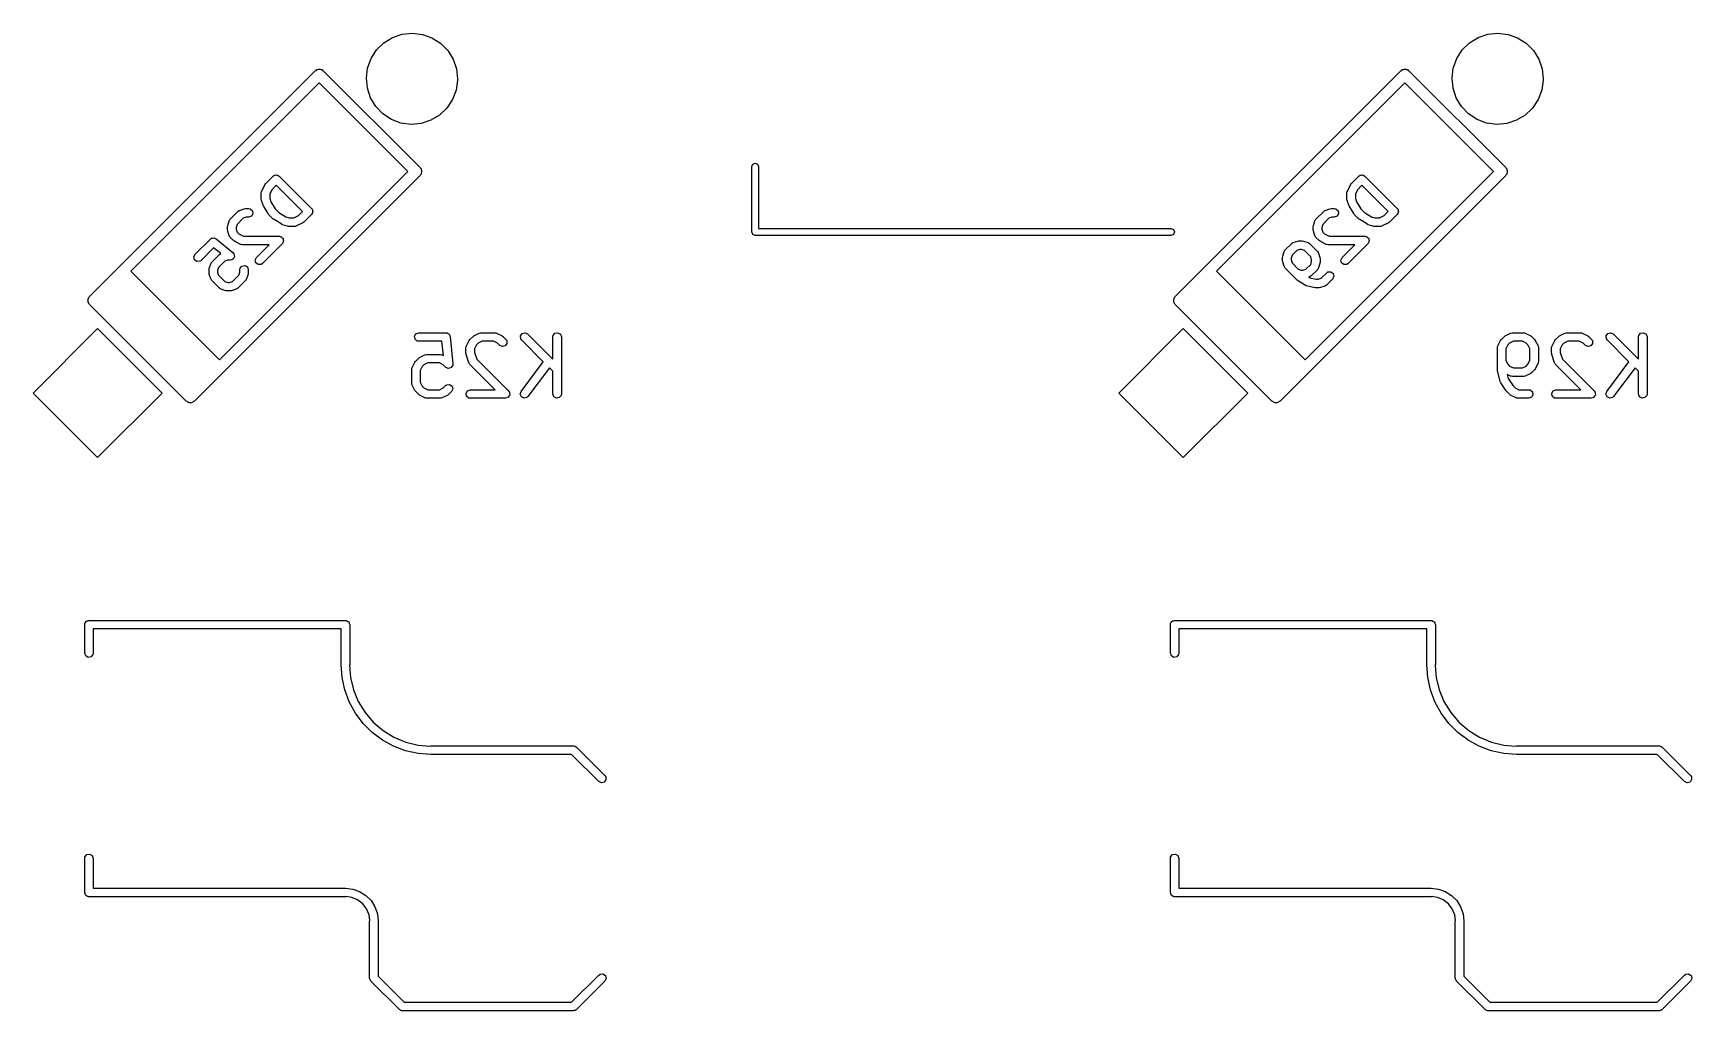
# Model space of a CAD drawing. Extents: x 63 to 245, y -153 to -57.
# Drawn here: x 177.57 to 206.67, y -153.44 to -136.28 of the extents above; entities that cross this region are included whole.
import ezdxf

# ---------------------------------------------------------------- set-up
doc = ezdxf.new("R2010")
doc.units = 0
doc.layers.add('BLACK', color=7, linetype='CONTINUOUS')

msp = doc.modelspace()

# ---------------------------------------------------------------- linework, layer by layer
at = {"layer": 'BLACK', "linetype": 'CONTINUOUS'}
for p, q in [((183.595, -136.578), (183.722, -136.453)), ((183.722, -136.453), (183.874, -136.359)), ((183.874, -136.359), (184.043, -136.302)), ((184.043, -136.302), (184.22, -136.283)), ((184.22, -136.283), (184.397, -136.304)), ((184.397, -136.304), (184.565, -136.364)), ((184.565, -136.364), (184.716, -136.46)), ((184.716, -136.46), (184.842, -136.586)), ((202.645, -136.578), (202.772, -136.453)), ((202.772, -136.453), (202.924, -136.359)), ((202.924, -136.359), (203.093, -136.302)), ((203.093, -136.302), (203.27, -136.283)), ((203.27, -136.283), (203.447, -136.304)), ((203.447, -136.304), (203.615, -136.364)), ((203.615, -136.364), (203.766, -136.46)), ((203.766, -136.46), (203.892, -136.586)), ((183.437, -136.895), (183.498, -136.728)), ((183.498, -136.728), (183.595, -136.578)), ((184.842, -136.586), (184.936, -136.738)), ((184.936, -136.738), (184.995, -136.906)), ((202.487, -136.895), (202.548, -136.728)), ((202.548, -136.728), (202.645, -136.578)), ((203.892, -136.586), (203.986, -136.738)), ((203.986, -136.738), (204.045, -136.906)), ((178.558, -140.902), (182.518, -136.942)), ((182.518, -136.942), (182.532, -136.935)), ((182.532, -136.935), (182.543, -136.923)), ((182.543, -136.923), (182.559, -136.921)), ((182.559, -136.921), (182.573, -136.914)), ((182.573, -136.914), (182.588, -136.916)), ((182.588, -136.916), (182.604, -136.914)), ((182.604, -136.914), (182.618, -136.921)), ((182.618, -136.921), (182.634, -136.923)), ((182.634, -136.923), (182.645, -136.935)), ((182.645, -136.935), (182.659, -136.942)), ((182.659, -136.942), (184.356, -138.639)), ((183.415, -137.072), (183.437, -136.895)), ((183.432, -137.25), (183.415, -137.072)), ((184.995, -136.906), (185.015, -137.083)), ((197.608, -140.902), (201.568, -136.942)), ((201.568, -136.942), (201.582, -136.935)), ((201.582, -136.935), (201.593, -136.923)), ((201.593, -136.923), (201.609, -136.921)), ((201.609, -136.921), (201.623, -136.914)), ((201.623, -136.914), (201.638, -136.916)), ((201.638, -136.916), (201.654, -136.914)), ((201.654, -136.914), (201.668, -136.921)), ((201.668, -136.921), (201.684, -136.923)), ((201.684, -136.923), (201.695, -136.935)), ((201.695, -136.935), (201.709, -136.942)), ((201.709, -136.942), (203.406, -138.639)), ((202.465, -137.072), (202.487, -136.895)), ((202.482, -137.25), (202.465, -137.072)), ((204.045, -136.906), (204.065, -137.083)), ((182.588, -137.154), (179.283, -140.46)), ((184.144, -138.71), (182.588, -137.154)), ((183.488, -137.419), (183.432, -137.25)), ((184.99, -137.282), (184.926, -137.449)), ((185.014, -137.106), (184.99, -137.282)), ((185.015, -137.083), (185.014, -137.106)), ((201.638, -137.154), (198.333, -140.46)), ((203.194, -138.71), (201.638, -137.154)), ((202.538, -137.419), (202.482, -137.25)), ((204.04, -137.282), (203.976, -137.449)), ((204.064, -137.106), (204.04, -137.282)), ((204.065, -137.083), (204.064, -137.106)), ((183.581, -137.571), (183.488, -137.419)), ((183.705, -137.7), (183.581, -137.571)), ((184.828, -137.598), (184.698, -137.721)), ((184.926, -137.449), (184.828, -137.598)), ((202.631, -137.571), (202.538, -137.419)), ((202.755, -137.7), (202.631, -137.571)), ((203.878, -137.598), (203.748, -137.721)), ((203.976, -137.449), (203.878, -137.598)), ((183.854, -137.797), (183.705, -137.7)), ((184.021, -137.86), (183.854, -137.797)), ((184.198, -137.883), (184.021, -137.86)), ((184.376, -137.867), (184.198, -137.883)), ((184.545, -137.812), (184.376, -137.867)), ((184.698, -137.721), (184.545, -137.812)), ((202.904, -137.797), (202.755, -137.7)), ((203.071, -137.86), (202.904, -137.797)), ((203.248, -137.883), (203.071, -137.86)), ((203.426, -137.867), (203.248, -137.883)), ((203.595, -137.812), (203.426, -137.867)), ((203.748, -137.721), (203.595, -137.812)), ((184.356, -138.78), (180.396, -142.74)), ((180.838, -142.015), (184.144, -138.71)), ((181.646, -138.926), (181.781, -138.791)), ((181.781, -138.791), (181.789, -138.786)), ((181.789, -138.786), (181.791, -138.783)), ((181.791, -138.783), (181.794, -138.782)), ((181.794, -138.782), (181.802, -138.776)), ((181.802, -138.776), (181.822, -138.775)), ((181.822, -138.775), (181.841, -138.77)), ((181.841, -138.77), (181.847, -138.772)), ((181.847, -138.772), (181.854, -138.772)), ((181.854, -138.772), (181.869, -138.783)), ((181.869, -138.783), (181.887, -138.791)), ((181.887, -138.791), (182.453, -139.357)), ((184.356, -138.639), (184.363, -138.653)), ((184.363, -138.766), (184.356, -138.78)), ((184.363, -138.653), (184.375, -138.664)), ((184.375, -138.755), (184.363, -138.766)), ((184.375, -138.664), (184.377, -138.68)), ((184.377, -138.739), (184.375, -138.755)), ((184.377, -138.68), (184.384, -138.694)), ((184.384, -138.725), (184.377, -138.739)), ((184.384, -138.694), (184.382, -138.71)), ((184.382, -138.71), (184.384, -138.725)), ((190.177, -138.621), (190.195, -138.579)), ((190.177, -139.771), (190.177, -138.621)), ((190.195, -138.579), (190.237, -138.561)), ((190.237, -138.561), (190.279, -138.579)), ((190.279, -138.579), (190.297, -138.621)), ((190.297, -138.621), (190.297, -139.711)), ((203.406, -138.78), (199.446, -142.74)), ((199.888, -142.015), (203.194, -138.71)), ((200.696, -138.926), (200.831, -138.791)), ((200.831, -138.791), (200.839, -138.786)), ((200.839, -138.786), (200.841, -138.783)), ((200.841, -138.783), (200.844, -138.782)), ((200.844, -138.782), (200.852, -138.776)), ((200.852, -138.776), (200.872, -138.775)), ((200.872, -138.775), (200.891, -138.77)), ((200.891, -138.77), (200.897, -138.772)), ((200.897, -138.772), (200.904, -138.772)), ((200.904, -138.772), (200.919, -138.783)), ((200.919, -138.783), (200.937, -138.791)), ((200.937, -138.791), (201.503, -139.357)), ((203.406, -138.639), (203.413, -138.653)), ((203.413, -138.766), (203.406, -138.78)), ((203.413, -138.653), (203.425, -138.664)), ((203.425, -138.755), (203.413, -138.766)), ((203.425, -138.664), (203.427, -138.68)), ((203.427, -138.739), (203.425, -138.755)), ((203.427, -138.68), (203.434, -138.694)), ((203.434, -138.725), (203.427, -138.739)), ((203.434, -138.694), (203.432, -138.71)), ((203.432, -138.71), (203.434, -138.725)), ((181.571, -139.087), (181.575, -139.061)), ((181.571, -139.195), (181.571, -139.087)), ((181.575, -139.061), (181.578, -139.058)), ((181.578, -139.053), (181.632, -138.945)), ((181.578, -139.058), (181.578, -139.053)), ((181.632, -138.945), (181.646, -138.927)), ((181.646, -138.927), (181.646, -138.926)), ((181.761, -139.023), (181.721, -139.104)), ((181.721, -139.104), (181.721, -139.182)), ((181.834, -138.95), (181.761, -139.023)), ((182.294, -139.41), (181.834, -138.95)), ((200.621, -139.087), (200.625, -139.061)), ((200.621, -139.195), (200.621, -139.087)), ((200.625, -139.061), (200.628, -139.058)), ((200.628, -139.053), (200.682, -138.945)), ((200.628, -139.058), (200.628, -139.053)), ((200.682, -138.945), (200.696, -138.927)), ((200.696, -138.927), (200.696, -138.926)), ((200.811, -139.023), (200.771, -139.104)), ((200.771, -139.104), (200.771, -139.182)), ((200.884, -138.95), (200.811, -139.023)), ((201.344, -139.41), (200.884, -138.95)), ((181.162, -139.411), (181.183, -139.396)), ((181.183, -139.396), (181.187, -139.396)), ((181.187, -139.396), (181.191, -139.393)), ((181.191, -139.393), (181.272, -139.366)), ((181.272, -139.366), (181.294, -139.362)), ((181.294, -139.362), (181.295, -139.362)), ((181.295, -139.362), (181.349, -139.362)), ((181.349, -139.362), (181.375, -139.366)), ((181.375, -139.366), (181.414, -139.399)), ((181.414, -139.399), (181.423, -139.45)), ((181.571, -139.196), (181.571, -139.195)), ((181.574, -139.218), (181.571, -139.196)), ((181.601, -139.299), (181.574, -139.218)), ((181.604, -139.302), (181.601, -139.299)), ((181.608, -139.314), (181.604, -139.302)), ((181.689, -139.449), (181.608, -139.314)), ((181.721, -139.182), (181.741, -139.244)), ((181.741, -139.244), (181.813, -139.363)), ((181.813, -139.363), (181.881, -139.431)), ((182.453, -139.357), (182.459, -139.365)), ((182.459, -139.365), (182.461, -139.367)), ((182.461, -139.367), (182.462, -139.37)), ((182.462, -139.37), (182.468, -139.378)), ((182.468, -139.378), (182.469, -139.398)), ((182.469, -139.398), (182.475, -139.417)), ((200.212, -139.411), (200.233, -139.396)), ((200.233, -139.396), (200.237, -139.396)), ((200.237, -139.396), (200.241, -139.393)), ((200.241, -139.393), (200.322, -139.366)), ((200.322, -139.366), (200.344, -139.362)), ((200.344, -139.362), (200.345, -139.362)), ((200.345, -139.362), (200.399, -139.362)), ((200.399, -139.362), (200.425, -139.366)), ((200.425, -139.366), (200.464, -139.399)), ((200.464, -139.399), (200.473, -139.45)), ((200.621, -139.196), (200.621, -139.195)), ((200.624, -139.218), (200.621, -139.196)), ((200.651, -139.299), (200.624, -139.218)), ((200.654, -139.302), (200.651, -139.299)), ((200.658, -139.314), (200.654, -139.302)), ((200.739, -139.449), (200.658, -139.314)), ((200.771, -139.182), (200.791, -139.244)), ((200.791, -139.244), (200.863, -139.363)), ((200.863, -139.363), (200.931, -139.431)), ((201.503, -139.357), (201.509, -139.365)), ((201.509, -139.365), (201.511, -139.367)), ((201.511, -139.367), (201.512, -139.37)), ((201.512, -139.37), (201.518, -139.378)), ((201.518, -139.378), (201.519, -139.398)), ((201.519, -139.398), (201.525, -139.417)), ((180.978, -139.679), (180.982, -139.657)), ((180.978, -139.733), (180.978, -139.679)), ((180.982, -139.656), (181.009, -139.575)), ((180.982, -139.657), (180.982, -139.656)), ((181.009, -139.575), (181.021, -139.552)), ((181.021, -139.552), (181.025, -139.55)), ((181.025, -139.55), (181.027, -139.546)), ((181.027, -139.546), (181.162, -139.411)), ((181.145, -139.639), (181.128, -139.692)), ((181.128, -139.692), (181.128, -139.721)), ((181.255, -139.529), (181.145, -139.639)), ((181.308, -139.512), (181.255, -139.529)), ((181.349, -139.512), (181.308, -139.512)), ((181.397, -139.494), (181.349, -139.512)), ((181.423, -139.45), (181.397, -139.494)), ((181.692, -139.451), (181.689, -139.449)), ((181.7, -139.463), (181.692, -139.451)), ((181.781, -139.544), (181.7, -139.463)), ((181.784, -139.545), (181.781, -139.544)), ((181.796, -139.555), (181.784, -139.545)), ((181.93, -139.636), (181.796, -139.555)), ((181.881, -139.431), (182, -139.503)), ((181.934, -139.637), (181.93, -139.636)), ((181.945, -139.643), (181.934, -139.637)), ((182.026, -139.67), (181.945, -139.643)), ((182, -139.503), (182.062, -139.524)), ((182.028, -139.67), (182.026, -139.67)), ((182.05, -139.674), (182.028, -139.67)), ((182.157, -139.674), (182.05, -139.674)), ((182.062, -139.524), (182.14, -139.524)), ((182.14, -139.524), (182.221, -139.483)), ((182.162, -139.672), (182.157, -139.674)), ((182.166, -139.673), (182.162, -139.672)), ((182.191, -139.666), (182.166, -139.673)), ((182.299, -139.612), (182.191, -139.666)), ((182.221, -139.483), (182.294, -139.41)), ((182.3, -139.611), (182.299, -139.612)), ((182.318, -139.598), (182.3, -139.611)), ((182.453, -139.463), (182.318, -139.598)), ((182.461, -139.445), (182.453, -139.463)), ((182.472, -139.429), (182.461, -139.445)), ((182.475, -139.417), (182.472, -139.423)), ((182.472, -139.423), (182.472, -139.429)), ((200.028, -139.679), (200.032, -139.657)), ((200.028, -139.733), (200.028, -139.679)), ((200.032, -139.656), (200.059, -139.575)), ((200.032, -139.657), (200.032, -139.656)), ((200.059, -139.575), (200.071, -139.552)), ((200.071, -139.552), (200.075, -139.55)), ((200.075, -139.55), (200.077, -139.546)), ((200.077, -139.546), (200.212, -139.411)), ((200.195, -139.639), (200.178, -139.692)), ((200.178, -139.692), (200.178, -139.721)), ((200.305, -139.529), (200.195, -139.639)), ((200.358, -139.512), (200.305, -139.529)), ((200.399, -139.512), (200.358, -139.512)), ((200.447, -139.494), (200.399, -139.512)), ((200.473, -139.45), (200.447, -139.494)), ((200.742, -139.451), (200.739, -139.449)), ((200.75, -139.463), (200.742, -139.451)), ((200.831, -139.544), (200.75, -139.463)), ((200.834, -139.545), (200.831, -139.544)), ((200.846, -139.555), (200.834, -139.545)), ((200.98, -139.636), (200.846, -139.555)), ((200.931, -139.431), (201.05, -139.503)), ((200.984, -139.637), (200.98, -139.636)), ((200.995, -139.643), (200.984, -139.637)), ((201.076, -139.67), (200.995, -139.643)), ((201.05, -139.503), (201.112, -139.524)), ((201.078, -139.67), (201.076, -139.67)), ((201.1, -139.674), (201.078, -139.67)), ((201.207, -139.674), (201.1, -139.674)), ((201.112, -139.524), (201.19, -139.524)), ((201.19, -139.524), (201.271, -139.483)), ((201.212, -139.672), (201.207, -139.674)), ((201.216, -139.673), (201.212, -139.672)), ((201.241, -139.666), (201.216, -139.673)), ((201.349, -139.612), (201.241, -139.666)), ((201.271, -139.483), (201.344, -139.41)), ((201.35, -139.611), (201.349, -139.612)), ((201.368, -139.598), (201.35, -139.611)), ((201.503, -139.463), (201.368, -139.598)), ((201.511, -139.445), (201.503, -139.463)), ((201.522, -139.429), (201.511, -139.445)), ((201.525, -139.417), (201.522, -139.423)), ((201.522, -139.423), (201.522, -139.429)), ((180.407, -140.165), (180.677, -139.896)), ((180.677, -139.896), (180.68, -139.893)), ((180.68, -139.893), (180.681, -139.892)), ((180.681, -139.892), (180.684, -139.891)), ((180.684, -139.891), (180.698, -139.881)), ((180.698, -139.881), (180.714, -139.879)), ((180.714, -139.879), (180.729, -139.874)), ((180.729, -139.874), (180.739, -139.877)), ((180.739, -139.877), (180.749, -139.876)), ((180.749, -139.876), (180.762, -139.885)), ((180.762, -139.885), (180.777, -139.891)), ((180.777, -139.891), (181.073, -140.133)), ((180.978, -139.735), (180.978, -139.733)), ((180.982, -139.757), (180.978, -139.735)), ((181.009, -139.838), (180.982, -139.757)), ((181.012, -139.841), (181.009, -139.838)), ((181.012, -139.846), (181.012, -139.841)), ((181.027, -139.867), (181.012, -139.846)), ((181.081, -139.921), (181.027, -139.867)), ((181.082, -139.922), (181.081, -139.921)), ((181.1, -139.935), (181.082, -139.922)), ((181.208, -139.989), (181.1, -139.935)), ((181.128, -139.721), (181.145, -139.774)), ((181.145, -139.774), (181.178, -139.806)), ((181.178, -139.806), (181.259, -139.847)), ((181.212, -139.989), (181.208, -139.989)), ((181.216, -139.992), (181.212, -139.989)), ((181.259, -139.847), (181.888, -139.847)), ((181.941, -139.975), (181.591, -140.325)), ((181.888, -139.847), (181.904, -139.85)), ((181.904, -139.85), (181.907, -139.849)), ((181.907, -139.849), (181.909, -139.851)), ((181.909, -139.851), (181.914, -139.851)), ((181.914, -139.851), (181.931, -139.866)), ((181.931, -139.866), (181.949, -139.879)), ((181.951, -139.954), (181.941, -139.975)), ((181.949, -139.879), (181.95, -139.882)), ((181.95, -139.882), (181.953, -139.884)), ((181.962, -139.935), (181.951, -139.954)), ((181.953, -139.884), (181.957, -139.907)), ((181.957, -139.907), (181.963, -139.928)), ((181.963, -139.928), (181.961, -139.931)), ((181.961, -139.931), (181.962, -139.935)), ((190.195, -139.813), (190.177, -139.771)), ((190.237, -139.831), (190.195, -139.813)), ((197.537, -139.831), (190.237, -139.831)), ((190.297, -139.711), (197.537, -139.711)), ((197.537, -139.711), (197.579, -139.729)), ((197.579, -139.813), (197.537, -139.831)), ((197.579, -139.729), (197.597, -139.771)), ((197.597, -139.771), (197.579, -139.813)), ((199.538, -140.084), (199.646, -139.977)), ((199.646, -139.977), (199.667, -139.962)), ((199.667, -139.962), (199.672, -139.961)), ((199.672, -139.961), (199.675, -139.958)), ((199.675, -139.958), (199.756, -139.931)), ((199.756, -139.931), (199.778, -139.928)), ((199.778, -139.928), (199.78, -139.928)), ((199.78, -139.928), (199.834, -139.928)), ((199.834, -139.928), (199.856, -139.932)), ((199.856, -139.932), (199.857, -139.931)), ((199.857, -139.931), (199.938, -139.958)), ((199.938, -139.958), (199.961, -139.971)), ((199.961, -139.971), (199.963, -139.975)), ((199.963, -139.975), (199.967, -139.977)), ((199.967, -139.977), (200.102, -140.111)), ((200.028, -139.735), (200.028, -139.733)), ((200.032, -139.757), (200.028, -139.735)), ((200.059, -139.838), (200.032, -139.757)), ((200.062, -139.841), (200.059, -139.838)), ((200.062, -139.846), (200.062, -139.841)), ((200.077, -139.867), (200.062, -139.846)), ((200.131, -139.921), (200.077, -139.867)), ((200.132, -139.922), (200.131, -139.921)), ((200.15, -139.935), (200.132, -139.922)), ((200.258, -139.989), (200.15, -139.935)), ((200.178, -139.721), (200.195, -139.774)), ((200.195, -139.774), (200.228, -139.806)), ((200.228, -139.806), (200.309, -139.847)), ((200.262, -139.989), (200.258, -139.989)), ((200.266, -139.992), (200.262, -139.989)), ((200.309, -139.847), (200.938, -139.847)), ((200.991, -139.975), (200.641, -140.325)), ((200.938, -139.847), (200.954, -139.85)), ((200.954, -139.85), (200.957, -139.849)), ((200.957, -139.849), (200.959, -139.851)), ((200.959, -139.851), (200.964, -139.851)), ((200.964, -139.851), (200.981, -139.866)), ((200.981, -139.866), (200.999, -139.879)), ((201.001, -139.954), (200.991, -139.975)), ((200.999, -139.879), (201, -139.882)), ((201, -139.882), (201.003, -139.884)), ((201.012, -139.935), (201.001, -139.954)), ((201.003, -139.884), (201.007, -139.907)), ((201.007, -139.907), (201.013, -139.928)), ((201.013, -139.928), (201.011, -139.931)), ((201.011, -139.931), (201.012, -139.935)), ((180.386, -140.212), (180.407, -140.165)), ((180.399, -140.261), (180.386, -140.212)), ((180.441, -140.291), (180.399, -140.261)), ((180.513, -140.271), (180.492, -140.286)), ((180.735, -140.05), (180.513, -140.271)), ((180.704, -140.3), (180.838, -140.165)), ((180.858, -140.151), (180.735, -140.05)), ((180.838, -140.165), (180.858, -140.151)), ((180.984, -140.266), (180.932, -140.284)), ((181.026, -140.266), (180.984, -140.266)), ((181.027, -140.266), (181.026, -140.266)), ((181.026, -140.266), (181.026, -140.266)), ((181.051, -140.257), (181.027, -140.266)), ((181.074, -140.249), (181.051, -140.257)), ((181.073, -140.133), (181.09, -140.153)), ((181.075, -140.248), (181.074, -140.248)), ((181.074, -140.248), (181.074, -140.249)), ((181.087, -140.226), (181.075, -140.248)), ((181.1, -140.204), (181.087, -140.226)), ((181.09, -140.153), (181.091, -140.153)), ((181.091, -140.153), (181.091, -140.154)), ((181.091, -140.154), (181.095, -140.179)), ((181.095, -140.179), (181.1, -140.203)), ((181.1, -140.203), (181.1, -140.204)), ((181.1, -140.204), (181.1, -140.204)), ((181.242, -139.997), (181.216, -139.992)), ((181.707, -139.997), (181.242, -139.997)), ((181.463, -140.265), (181.485, -140.219)), ((181.476, -140.315), (181.463, -140.265)), ((181.485, -140.219), (181.707, -139.997)), ((199.489, -140.218), (199.493, -140.196)), ((199.489, -140.272), (199.489, -140.218)), ((199.49, -140.274), (199.489, -140.272)), ((199.493, -140.296), (199.49, -140.274)), ((199.493, -140.194), (199.52, -140.114)), ((199.493, -140.196), (199.493, -140.194)), ((199.52, -140.114), (199.532, -140.091)), ((199.532, -140.091), (199.536, -140.088)), ((199.536, -140.088), (199.538, -140.084)), ((199.657, -140.178), (199.639, -140.23)), ((199.639, -140.23), (199.639, -140.26)), ((199.639, -140.26), (199.657, -140.312)), ((199.739, -140.095), (199.657, -140.178)), ((199.792, -140.078), (199.739, -140.095)), ((199.821, -140.078), (199.792, -140.078)), ((199.874, -140.095), (199.821, -140.078)), ((199.984, -140.205), (199.874, -140.095)), ((200.001, -140.257), (199.984, -140.205)), ((200.001, -140.287), (200.001, -140.257)), ((200.102, -140.111), (200.117, -140.133)), ((200.117, -140.133), (200.117, -140.137)), ((200.117, -140.137), (200.12, -140.141)), ((200.12, -140.141), (200.147, -140.221)), ((200.147, -140.221), (200.15, -140.244)), ((200.15, -140.244), (200.151, -140.245)), ((200.151, -140.245), (200.151, -140.299)), ((200.291, -139.997), (200.266, -139.992)), ((200.757, -139.997), (200.291, -139.997)), ((200.513, -140.265), (200.535, -140.219)), ((200.526, -140.315), (200.513, -140.265)), ((200.535, -140.219), (200.757, -139.997)), ((179.283, -140.46), (180.838, -142.015)), ((180.492, -140.286), (180.441, -140.291)), ((180.655, -140.434), (180.659, -140.412)), ((180.655, -140.487), (180.655, -140.434)), ((180.655, -140.489), (180.655, -140.487)), ((180.659, -140.511), (180.655, -140.489)), ((180.659, -140.41), (180.685, -140.329)), ((180.659, -140.412), (180.659, -140.41)), ((180.685, -140.592), (180.659, -140.511)), ((180.685, -140.329), (180.698, -140.306)), ((180.698, -140.306), (180.702, -140.304)), ((180.702, -140.304), (180.704, -140.3)), ((180.822, -140.393), (180.805, -140.446)), ((180.805, -140.446), (180.805, -140.475)), ((180.805, -140.475), (180.822, -140.528)), ((180.932, -140.284), (180.822, -140.393)), ((180.822, -140.528), (180.932, -140.637)), ((181.066, -140.637), (181.176, -140.528)), ((181.176, -140.528), (181.193, -140.475)), ((181.193, -140.434), (181.198, -140.408)), ((181.193, -140.475), (181.193, -140.434)), ((181.198, -140.408), (181.231, -140.369)), ((181.231, -140.369), (181.281, -140.36)), ((181.281, -140.36), (181.326, -140.385)), ((181.34, -140.511), (181.313, -140.592)), ((181.326, -140.385), (181.343, -140.434)), ((181.343, -140.487), (181.34, -140.51)), ((181.34, -140.51), (181.34, -140.511)), ((181.343, -140.434), (181.343, -140.487)), ((181.518, -140.344), (181.476, -140.315)), ((181.57, -140.34), (181.518, -140.344)), ((181.591, -140.325), (181.57, -140.34)), ((198.333, -140.46), (199.888, -142.015)), ((199.52, -140.377), (199.493, -140.296)), ((199.523, -140.38), (199.52, -140.377)), ((199.523, -140.385), (199.523, -140.38)), ((199.538, -140.406), (199.523, -140.385)), ((199.754, -140.621), (199.538, -140.406)), ((199.657, -140.312), (199.766, -140.422)), ((199.766, -140.422), (199.819, -140.439)), ((199.819, -140.439), (199.848, -140.439)), ((199.848, -140.439), (199.901, -140.422)), ((199.901, -140.422), (199.984, -140.339)), ((199.965, -140.559), (199.947, -140.565)), ((199.947, -140.565), (199.969, -140.578)), ((199.969, -140.556), (199.965, -140.559)), ((199.973, -140.555), (199.969, -140.556)), ((199.994, -140.541), (199.973, -140.555)), ((199.984, -140.339), (200.001, -140.287)), ((200.102, -140.433), (199.994, -140.541)), ((200.104, -140.429), (200.102, -140.433)), ((200.108, -140.426), (200.104, -140.429)), ((200.12, -140.403), (200.108, -140.426)), ((200.147, -140.323), (200.12, -140.403)), ((200.151, -140.299), (200.147, -140.321)), ((200.147, -140.321), (200.147, -140.323)), ((200.17, -140.584), (200.265, -140.488)), ((200.265, -140.488), (200.287, -140.473)), ((200.287, -140.473), (200.338, -140.469)), ((200.338, -140.469), (200.38, -140.498)), ((200.393, -140.548), (200.371, -140.594)), ((200.38, -140.498), (200.393, -140.548)), ((200.568, -140.344), (200.526, -140.315)), ((200.62, -140.34), (200.568, -140.344)), ((200.641, -140.325), (200.62, -140.34)), ((180.688, -140.596), (180.685, -140.592)), ((180.689, -140.6), (180.688, -140.596)), ((180.704, -140.621), (180.689, -140.6)), ((180.838, -140.756), (180.704, -140.621)), ((180.842, -140.758), (180.838, -140.756)), ((180.845, -140.762), (180.842, -140.758)), ((180.868, -140.774), (180.845, -140.762)), ((180.948, -140.801), (180.868, -140.774)), ((180.932, -140.637), (180.984, -140.655)), ((180.95, -140.801), (180.948, -140.801)), ((180.972, -140.805), (180.95, -140.801)), ((181.026, -140.805), (180.972, -140.805)), ((180.984, -140.655), (181.014, -140.655)), ((181.014, -140.655), (181.066, -140.637)), ((181.028, -140.804), (181.026, -140.805)), ((181.05, -140.801), (181.028, -140.804)), ((181.131, -140.774), (181.05, -140.801)), ((181.134, -140.771), (181.131, -140.774)), ((181.139, -140.771), (181.134, -140.771)), ((181.16, -140.756), (181.139, -140.771)), ((181.295, -140.621), (181.16, -140.756)), ((181.296, -140.617), (181.295, -140.621)), ((181.3, -140.615), (181.296, -140.617)), ((181.313, -140.592), (181.3, -140.615)), ((199.757, -140.623), (199.754, -140.621)), ((199.768, -140.633), (199.757, -140.623)), ((199.903, -140.713), (199.768, -140.633)), ((199.903, -140.714), (199.903, -140.713)), ((199.927, -140.723), (199.903, -140.714)), ((200.061, -140.75), (199.927, -140.723)), ((199.969, -140.578), (200.083, -140.601)), ((200.065, -140.749), (200.061, -140.75)), ((200.076, -140.751), (200.065, -140.749)), ((200.13, -140.751), (200.076, -140.751)), ((200.083, -140.601), (200.118, -140.601)), ((200.118, -140.601), (200.17, -140.584)), ((200.131, -140.75), (200.13, -140.751)), ((200.154, -140.747), (200.131, -140.75)), ((200.234, -140.72), (200.154, -140.747)), ((200.238, -140.717), (200.234, -140.72)), ((200.242, -140.717), (200.238, -140.717)), ((200.264, -140.702), (200.242, -140.717)), ((200.371, -140.594), (200.264, -140.702)), ((178.53, -140.957), (178.537, -140.943)), ((178.532, -140.972), (178.53, -140.957)), ((178.53, -140.988), (178.532, -140.972)), ((178.537, -141.002), (178.53, -140.988)), ((178.537, -140.943), (178.539, -140.927)), ((178.539, -141.018), (178.537, -141.002)), ((178.539, -140.927), (178.551, -140.916)), ((178.551, -141.029), (178.539, -141.018)), ((178.551, -140.916), (178.558, -140.902)), ((178.558, -141.043), (178.551, -141.029)), ((180.255, -142.74), (178.558, -141.043)), ((197.58, -140.957), (197.587, -140.943)), ((197.582, -140.972), (197.58, -140.957)), ((197.58, -140.988), (197.582, -140.972)), ((197.587, -141.002), (197.58, -140.988)), ((197.587, -140.943), (197.589, -140.927)), ((197.589, -141.018), (197.587, -141.002)), ((197.589, -140.927), (197.601, -140.916)), ((197.601, -141.029), (197.589, -141.018)), ((197.601, -140.916), (197.608, -140.902)), ((197.608, -141.043), (197.601, -141.029)), ((199.305, -142.74), (197.608, -141.043)), ((177.568, -142.599), (178.699, -141.467)), ((178.699, -141.467), (179.831, -142.599)), ((184.259, -141.6), (184.285, -141.556)), ((184.268, -141.651), (184.259, -141.6)), ((184.307, -141.684), (184.268, -141.651)), ((184.285, -141.556), (184.333, -141.538)), ((184.333, -141.688), (184.307, -141.684)), ((184.333, -141.538), (184.809, -141.538)), ((184.741, -141.688), (184.333, -141.688)), ((184.766, -141.937), (184.741, -141.688)), ((184.809, -141.538), (184.813, -141.539)), ((184.813, -141.539), (184.815, -141.539)), ((184.815, -141.539), (184.817, -141.54)), ((184.817, -141.54), (184.835, -141.543)), ((184.835, -141.543), (184.847, -141.553)), ((184.847, -141.553), (184.861, -141.56)), ((184.861, -141.56), (184.866, -141.569)), ((184.866, -141.569), (184.874, -141.576)), ((184.874, -141.576), (184.877, -141.592)), ((184.877, -141.592), (184.884, -141.606)), ((184.884, -141.606), (184.931, -142.082)), ((185.17, -141.77), (185.218, -141.675)), ((185.218, -141.675), (185.231, -141.657)), ((185.231, -141.657), (185.232, -141.656)), ((185.232, -141.656), (185.28, -141.608)), ((185.28, -141.608), (185.298, -141.595)), ((185.298, -141.595), (185.299, -141.594)), ((185.299, -141.594), (185.394, -141.546)), ((185.377, -141.723), (185.347, -141.753)), ((185.446, -141.688), (185.377, -141.723)), ((185.394, -141.546), (185.419, -141.539)), ((185.419, -141.539), (185.424, -141.54)), ((185.424, -141.54), (185.428, -141.538)), ((185.428, -141.538), (185.666, -141.538)), ((185.648, -141.688), (185.446, -141.688)), ((185.717, -141.723), (185.648, -141.688)), ((185.666, -141.538), (185.692, -141.543)), ((185.692, -141.543), (185.695, -141.546)), ((185.695, -141.546), (185.7, -141.546)), ((185.7, -141.546), (185.795, -141.594)), ((185.756, -141.762), (185.717, -141.723)), ((185.795, -141.594), (185.813, -141.607)), ((185.813, -141.607), (185.814, -141.608)), ((185.814, -141.608), (185.862, -141.656)), ((185.881, -141.728), (185.852, -141.77)), ((185.862, -141.656), (185.877, -141.677)), ((185.877, -141.677), (185.881, -141.728)), ((186.117, -141.594), (186.147, -141.552)), ((186.122, -141.645), (186.117, -141.594)), ((186.137, -141.666), (186.122, -141.645)), ((186.519, -142.049), (186.137, -141.666)), ((186.147, -141.552), (186.196, -141.539)), ((186.196, -141.539), (186.243, -141.56)), ((186.243, -141.56), (186.686, -142.004)), ((186.686, -141.613), (186.691, -141.588)), ((186.686, -142.004), (186.686, -141.613)), ((186.691, -141.588), (186.724, -141.548)), ((186.724, -141.548), (186.774, -141.54)), ((186.774, -141.54), (186.819, -141.565)), ((186.819, -141.565), (186.836, -141.613)), ((186.836, -141.613), (186.836, -142.613)), ((196.618, -142.599), (197.749, -141.467)), ((197.749, -141.467), (198.881, -142.599)), ((203.268, -141.77), (203.316, -141.675)), ((203.316, -141.675), (203.329, -141.657)), ((203.329, -141.657), (203.33, -141.656)), ((203.33, -141.656), (203.377, -141.608)), ((203.377, -141.608), (203.396, -141.595)), ((203.396, -141.595), (203.397, -141.594)), ((203.397, -141.594), (203.492, -141.546)), ((203.475, -141.723), (203.444, -141.753)), ((203.543, -141.688), (203.475, -141.723)), ((203.492, -141.546), (203.517, -141.539)), ((203.517, -141.539), (203.521, -141.54)), ((203.521, -141.54), (203.526, -141.538)), ((203.526, -141.538), (203.716, -141.538)), ((203.698, -141.688), (203.543, -141.688)), ((203.767, -141.723), (203.698, -141.688)), ((203.716, -141.538), (203.742, -141.543)), ((203.742, -141.543), (203.745, -141.546)), ((203.745, -141.546), (203.75, -141.546)), ((203.75, -141.546), (203.845, -141.594)), ((203.797, -141.753), (203.767, -141.723)), ((203.845, -141.594), (203.863, -141.607)), ((203.863, -141.607), (203.864, -141.608)), ((203.864, -141.608), (203.912, -141.656)), ((203.912, -141.656), (203.925, -141.674)), ((203.925, -141.674), (203.926, -141.675)), ((203.926, -141.675), (203.974, -141.77)), ((204.22, -141.77), (204.268, -141.675)), ((204.268, -141.675), (204.281, -141.657)), ((204.281, -141.657), (204.282, -141.656)), ((204.282, -141.656), (204.33, -141.608)), ((204.33, -141.608), (204.348, -141.595)), ((204.348, -141.595), (204.349, -141.594)), ((204.349, -141.594), (204.444, -141.546)), ((204.427, -141.723), (204.397, -141.753)), ((204.496, -141.688), (204.427, -141.723)), ((204.444, -141.546), (204.469, -141.539)), ((204.469, -141.539), (204.474, -141.54)), ((204.474, -141.54), (204.478, -141.538)), ((204.478, -141.538), (204.716, -141.538)), ((204.698, -141.688), (204.496, -141.688)), ((204.767, -141.723), (204.698, -141.688)), ((204.716, -141.538), (204.742, -141.543)), ((204.742, -141.543), (204.745, -141.546)), ((204.745, -141.546), (204.75, -141.546)), ((204.75, -141.546), (204.845, -141.594)), ((204.806, -141.762), (204.767, -141.723)), ((204.845, -141.594), (204.863, -141.607)), ((204.863, -141.607), (204.864, -141.608)), ((204.864, -141.608), (204.912, -141.656)), ((204.931, -141.728), (204.902, -141.77)), ((204.912, -141.656), (204.927, -141.677)), ((204.927, -141.677), (204.931, -141.728)), ((205.167, -141.594), (205.197, -141.552)), ((205.172, -141.645), (205.167, -141.594)), ((205.187, -141.666), (205.172, -141.645)), ((205.569, -142.049), (205.187, -141.666)), ((205.197, -141.552), (205.246, -141.539)), ((205.246, -141.539), (205.293, -141.56)), ((205.293, -141.56), (205.736, -142.004)), ((205.736, -141.613), (205.741, -141.588)), ((205.736, -142.004), (205.736, -141.613)), ((205.741, -141.588), (205.774, -141.548)), ((205.774, -141.548), (205.824, -141.54)), ((205.824, -141.54), (205.869, -141.565)), ((205.869, -141.565), (205.886, -141.613)), ((205.886, -141.613), (205.886, -142.613)), ((184.28, -142.037), (184.327, -141.989)), ((184.327, -141.989), (184.346, -141.976)), ((184.346, -141.976), (184.347, -141.975)), ((184.347, -141.975), (184.442, -141.927)), ((184.442, -141.927), (184.467, -141.92)), ((184.467, -141.92), (184.471, -141.921)), ((184.471, -141.921), (184.476, -141.919)), ((184.476, -141.919), (184.714, -141.919)), ((184.714, -141.919), (184.739, -141.924)), ((184.739, -141.924), (184.743, -141.927)), ((184.743, -141.927), (184.747, -141.927)), ((184.747, -141.927), (184.766, -141.937)), ((185.162, -141.804), (185.167, -141.778)), ((185.162, -141.899), (185.162, -141.804)), ((185.163, -141.901), (185.162, -141.899)), ((185.166, -141.923), (185.163, -141.901)), ((185.214, -142.066), (185.166, -141.923)), ((185.167, -141.778), (185.17, -141.775)), ((185.17, -141.775), (185.17, -141.77)), ((185.347, -141.753), (185.312, -141.822)), ((185.312, -141.822), (185.312, -141.887)), ((185.312, -141.887), (185.351, -142.001)), ((185.351, -142.001), (185.91, -142.56)), ((185.802, -141.783), (185.756, -141.762)), ((185.852, -141.77), (185.802, -141.783)), ((203.26, -141.804), (203.265, -141.778)), ((203.26, -142.185), (203.26, -141.804)), ((203.265, -141.778), (203.267, -141.775)), ((203.267, -141.775), (203.268, -141.77)), ((203.444, -141.753), (203.41, -141.822)), ((203.41, -141.822), (203.41, -142.024)), ((203.41, -142.024), (203.444, -142.093)), ((203.832, -141.822), (203.797, -141.753)), ((203.797, -142.093), (203.832, -142.024)), ((203.832, -142.024), (203.832, -141.822)), ((203.974, -141.77), (203.981, -141.795)), ((203.981, -141.795), (203.98, -141.8)), ((203.98, -141.8), (203.982, -141.804)), ((203.982, -141.804), (203.982, -142.042)), ((204.212, -141.804), (204.217, -141.778)), ((204.212, -141.899), (204.212, -141.804)), ((204.213, -141.901), (204.212, -141.899)), ((204.216, -141.923), (204.213, -141.901)), ((204.264, -142.066), (204.216, -141.923)), ((204.217, -141.778), (204.22, -141.775)), ((204.22, -141.775), (204.22, -141.77)), ((204.397, -141.753), (204.362, -141.822)), ((204.362, -141.822), (204.362, -141.887)), ((204.362, -141.887), (204.401, -142.001)), ((204.401, -142.001), (204.96, -142.56)), ((204.852, -141.783), (204.806, -141.762)), ((204.902, -141.77), (204.852, -141.783)), ((184.21, -142.185), (184.215, -142.159)), ((184.21, -142.423), (184.21, -142.185)), ((184.215, -142.159), (184.218, -142.156)), ((184.218, -142.151), (184.266, -142.056)), ((184.218, -142.156), (184.218, -142.151)), ((184.266, -142.056), (184.279, -142.038)), ((184.279, -142.038), (184.28, -142.037)), ((184.394, -142.134), (184.36, -142.203)), ((184.36, -142.203), (184.36, -142.405)), ((184.425, -142.104), (184.394, -142.134)), ((184.493, -142.069), (184.425, -142.104)), ((184.696, -142.069), (184.493, -142.069)), ((184.764, -142.104), (184.696, -142.069)), ((184.803, -142.143), (184.764, -142.104)), ((184.804, -142.143), (184.803, -142.143)), ((184.827, -142.154), (184.804, -142.143)), ((184.804, -142.143), (184.804, -142.143)), ((184.85, -142.164), (184.827, -142.154)), ((184.851, -142.164), (184.85, -142.164)), ((184.85, -142.164), (184.85, -142.164)), ((184.875, -142.158), (184.851, -142.164)), ((184.9, -142.151), (184.875, -142.158)), ((184.915, -142.13), (184.9, -142.15)), ((184.9, -142.15), (184.9, -142.151)), ((184.9, -142.151), (184.9, -142.151)), ((184.929, -142.109), (184.915, -142.13)), ((184.931, -142.082), (184.929, -142.108)), ((184.929, -142.108), (184.929, -142.108)), ((184.929, -142.108), (184.929, -142.109)), ((185.217, -142.069), (185.214, -142.066)), ((185.217, -142.074), (185.217, -142.069)), ((185.232, -142.095), (185.217, -142.074)), ((185.675, -142.538), (185.232, -142.095)), ((186.13, -142.568), (186.519, -142.049)), ((186.627, -142.156), (186.25, -142.658)), ((186.686, -142.216), (186.627, -142.156)), ((186.686, -142.613), (186.686, -142.216)), ((203.261, -142.188), (203.26, -142.185)), ((203.262, -142.203), (203.261, -142.188)), ((203.31, -142.393), (203.262, -142.203)), ((203.492, -142.3), (203.434, -142.27)), ((203.434, -142.27), (203.452, -142.344)), ((203.444, -142.093), (203.475, -142.123)), ((203.475, -142.123), (203.543, -142.157)), ((203.496, -142.3), (203.492, -142.3)), ((203.5, -142.303), (203.496, -142.3)), ((203.526, -142.307), (203.5, -142.303)), ((203.716, -142.307), (203.526, -142.307)), ((203.543, -142.157), (203.698, -142.157)), ((203.698, -142.157), (203.767, -142.123)), ((203.72, -142.306), (203.716, -142.307)), ((203.725, -142.307), (203.72, -142.306)), ((203.75, -142.3), (203.725, -142.307)), ((203.845, -142.252), (203.75, -142.3)), ((203.767, -142.123), (203.797, -142.093)), ((203.846, -142.251), (203.845, -142.252)), ((203.864, -142.238), (203.846, -142.251)), ((203.912, -142.19), (203.864, -142.238)), ((203.913, -142.189), (203.912, -142.19)), ((203.926, -142.171), (203.913, -142.189)), ((203.974, -142.075), (203.926, -142.171)), ((203.977, -142.068), (203.974, -142.071)), ((203.974, -142.071), (203.974, -142.075)), ((203.982, -142.042), (203.977, -142.068)), ((204.267, -142.069), (204.264, -142.066)), ((204.267, -142.074), (204.267, -142.069)), ((204.282, -142.095), (204.267, -142.074)), ((204.725, -142.538), (204.282, -142.095)), ((205.18, -142.568), (205.569, -142.049)), ((205.677, -142.156), (205.3, -142.658)), ((205.736, -142.216), (205.677, -142.156)), ((205.736, -142.613), (205.736, -142.216)), ((178.699, -143.73), (177.568, -142.599)), ((179.831, -142.599), (178.699, -143.73)), ((184.212, -142.427), (184.21, -142.423)), ((184.211, -142.431), (184.212, -142.427)), ((184.218, -142.456), (184.211, -142.431)), ((184.266, -142.552), (184.218, -142.456)), ((184.267, -142.553), (184.266, -142.552)), ((184.28, -142.571), (184.267, -142.553)), ((184.327, -142.619), (184.28, -142.571)), ((184.36, -142.405), (184.394, -142.474)), ((184.394, -142.474), (184.425, -142.504)), ((184.425, -142.504), (184.493, -142.538)), ((184.493, -142.538), (184.696, -142.538)), ((184.696, -142.538), (184.764, -142.504)), ((184.764, -142.504), (184.803, -142.465)), ((184.803, -142.465), (184.825, -142.45)), ((184.825, -142.45), (184.876, -142.446)), ((184.91, -142.571), (184.862, -142.619)), ((184.876, -142.446), (184.918, -142.475)), ((184.931, -142.525), (184.91, -142.571)), ((184.918, -142.475), (184.931, -142.525)), ((185.164, -142.6), (185.189, -142.556)), ((185.173, -142.651), (185.164, -142.6)), ((185.189, -142.556), (185.237, -142.538)), ((185.237, -142.538), (185.675, -142.538)), ((185.91, -142.56), (185.919, -142.574)), ((185.919, -142.574), (185.921, -142.576)), ((185.921, -142.576), (185.922, -142.578)), ((185.922, -142.578), (185.924, -142.582)), ((185.924, -142.582), (185.926, -142.604)), ((185.926, -142.604), (185.93, -142.626)), ((186.115, -142.617), (186.13, -142.568)), ((197.749, -143.73), (196.618, -142.599)), ((198.881, -142.599), (197.749, -143.73)), ((203.31, -142.394), (203.31, -142.393)), ((203.32, -142.417), (203.31, -142.394)), ((203.416, -142.56), (203.32, -142.417)), ((203.418, -142.562), (203.416, -142.56)), ((203.425, -142.571), (203.418, -142.562)), ((203.473, -142.619), (203.425, -142.571)), ((203.452, -142.344), (203.536, -142.47)), ((203.536, -142.47), (203.57, -142.504)), ((203.57, -142.504), (203.639, -142.538)), ((203.639, -142.538), (203.811, -142.538)), ((203.811, -142.538), (203.837, -142.543)), ((203.837, -142.543), (203.876, -142.576)), ((203.876, -142.576), (203.885, -142.626)), ((204.214, -142.6), (204.239, -142.556)), ((204.223, -142.651), (204.214, -142.6)), ((204.239, -142.556), (204.287, -142.538)), ((204.287, -142.538), (204.725, -142.538)), ((204.96, -142.56), (204.969, -142.574)), ((204.969, -142.574), (204.971, -142.576)), ((204.971, -142.576), (204.972, -142.578)), ((204.972, -142.578), (204.974, -142.582)), ((204.974, -142.582), (204.976, -142.604)), ((204.976, -142.604), (204.98, -142.626)), ((205.165, -142.617), (205.18, -142.568)), ((180.269, -142.747), (180.255, -142.74)), ((180.28, -142.759), (180.269, -142.747)), ((180.296, -142.761), (180.28, -142.759)), ((180.31, -142.768), (180.296, -142.761)), ((180.326, -142.766), (180.31, -142.768)), ((180.341, -142.768), (180.326, -142.766)), ((180.355, -142.761), (180.341, -142.768)), ((180.371, -142.759), (180.355, -142.761)), ((180.382, -142.747), (180.371, -142.759)), ((180.396, -142.74), (180.382, -142.747)), ((184.329, -142.619), (184.327, -142.619)), ((184.347, -142.633), (184.329, -142.619)), ((184.442, -142.68), (184.347, -142.633)), ((184.446, -142.681), (184.442, -142.68)), ((184.45, -142.684), (184.446, -142.681)), ((184.476, -142.688), (184.45, -142.684)), ((184.714, -142.688), (184.476, -142.688)), ((184.718, -142.687), (184.714, -142.688)), ((184.722, -142.688), (184.718, -142.687)), ((184.747, -142.68), (184.722, -142.688)), ((184.842, -142.633), (184.747, -142.68)), ((184.844, -142.632), (184.842, -142.633)), ((184.862, -142.619), (184.844, -142.632)), ((185.212, -142.684), (185.173, -142.651)), ((185.237, -142.688), (185.212, -142.684)), ((185.857, -142.688), (185.237, -142.688)), ((185.878, -142.681), (185.857, -142.688)), ((185.9, -142.675), (185.878, -142.681)), ((185.902, -142.672), (185.9, -142.675)), ((185.905, -142.671), (185.902, -142.672)), ((185.916, -142.651), (185.905, -142.671)), ((185.929, -142.633), (185.916, -142.651)), ((185.93, -142.626), (185.929, -142.629)), ((185.929, -142.629), (185.929, -142.633)), ((186.135, -142.665), (186.115, -142.617)), ((186.181, -142.688), (186.135, -142.665)), ((186.231, -142.676), (186.181, -142.688)), ((186.25, -142.658), (186.231, -142.676)), ((186.704, -142.662), (186.686, -142.613)), ((186.748, -142.687), (186.704, -142.662)), ((186.799, -142.678), (186.748, -142.687)), ((186.832, -142.639), (186.799, -142.678)), ((186.836, -142.613), (186.832, -142.639)), ((199.319, -142.747), (199.305, -142.74)), ((199.33, -142.759), (199.319, -142.747)), ((199.346, -142.761), (199.33, -142.759)), ((199.36, -142.768), (199.346, -142.761)), ((199.376, -142.766), (199.36, -142.768)), ((199.391, -142.768), (199.376, -142.766)), ((199.405, -142.761), (199.391, -142.768)), ((199.421, -142.759), (199.405, -142.761)), ((199.432, -142.747), (199.421, -142.759)), ((199.446, -142.74), (199.432, -142.747)), ((203.474, -142.619), (203.473, -142.619)), ((203.492, -142.633), (203.474, -142.619)), ((203.587, -142.68), (203.492, -142.633)), ((203.592, -142.681), (203.587, -142.68)), ((203.595, -142.684), (203.592, -142.681)), ((203.621, -142.688), (203.595, -142.684)), ((203.811, -142.688), (203.621, -142.688)), ((203.859, -142.671), (203.811, -142.688)), ((203.885, -142.626), (203.859, -142.671)), ((204.262, -142.684), (204.223, -142.651)), ((204.287, -142.688), (204.262, -142.684)), ((204.907, -142.688), (204.287, -142.688)), ((204.928, -142.681), (204.907, -142.688)), ((204.95, -142.675), (204.928, -142.681)), ((204.952, -142.672), (204.95, -142.675)), ((204.955, -142.671), (204.952, -142.672)), ((204.966, -142.651), (204.955, -142.671)), ((204.979, -142.633), (204.966, -142.651)), ((204.98, -142.626), (204.979, -142.629)), ((204.979, -142.629), (204.979, -142.633)), ((205.185, -142.665), (205.165, -142.617)), ((205.231, -142.688), (205.185, -142.665)), ((205.281, -142.676), (205.231, -142.688)), ((205.3, -142.658), (205.281, -142.676)), ((205.754, -142.662), (205.736, -142.613)), ((205.798, -142.687), (205.754, -142.662)), ((205.849, -142.678), (205.798, -142.687)), ((205.882, -142.639), (205.849, -142.678)), ((205.886, -142.613), (205.882, -142.639)), ((178.472, -146.661), (178.474, -146.651)), ((178.472, -147.161), (178.472, -146.661)), ((178.473, -146.648), (178.475, -146.645)), ((178.474, -146.651), (178.473, -146.648)), ((178.475, -146.645), (178.477, -146.635)), ((178.477, -146.635), (178.489, -146.62)), ((178.489, -146.62), (178.499, -146.604)), ((178.499, -146.604), (178.505, -146.601)), ((178.505, -146.601), (178.51, -146.596)), ((178.51, -146.596), (178.529, -146.593)), ((178.529, -146.593), (178.547, -146.586)), ((178.547, -146.586), (183.047, -146.586)), ((183.047, -146.586), (183.057, -146.588)), ((183.057, -146.588), (183.06, -146.587)), ((183.06, -146.587), (183.063, -146.589)), ((183.063, -146.589), (183.073, -146.591)), ((183.073, -146.591), (183.088, -146.603)), ((183.088, -146.603), (183.104, -146.613)), ((183.104, -146.613), (183.107, -146.619)), ((183.107, -146.619), (183.112, -146.624)), ((183.112, -146.624), (183.115, -146.643)), ((183.115, -146.643), (183.122, -146.661)), ((183.122, -146.661), (183.122, -147.361)), ((197.522, -146.661), (197.524, -146.651)), ((197.522, -147.161), (197.522, -146.661)), ((197.523, -146.648), (197.525, -146.645)), ((197.524, -146.651), (197.523, -146.648)), ((197.525, -146.645), (197.527, -146.635)), ((197.527, -146.635), (197.539, -146.62)), ((197.539, -146.62), (197.549, -146.604)), ((197.549, -146.604), (197.555, -146.601)), ((197.555, -146.601), (197.559, -146.596)), ((197.559, -146.596), (197.579, -146.593)), ((197.579, -146.593), (197.597, -146.586)), ((197.597, -146.586), (202.097, -146.586)), ((202.097, -146.586), (202.107, -146.588)), ((202.107, -146.588), (202.11, -146.587)), ((202.11, -146.587), (202.113, -146.589)), ((202.113, -146.589), (202.123, -146.591)), ((202.123, -146.591), (202.138, -146.603)), ((202.138, -146.603), (202.154, -146.613)), ((202.154, -146.613), (202.157, -146.619)), ((202.157, -146.619), (202.162, -146.624)), ((202.162, -146.624), (202.165, -146.643)), ((202.165, -146.643), (202.172, -146.661)), ((202.172, -146.661), (202.172, -147.361)), ((182.972, -146.736), (178.622, -146.736)), ((178.622, -146.736), (178.622, -147.161)), ((182.972, -147.361), (182.972, -146.736)), ((202.022, -146.736), (197.672, -146.736)), ((197.672, -146.736), (197.672, -147.161)), ((202.022, -147.361), (202.022, -146.736)), ((178.49, -147.209), (178.472, -147.161)), ((178.534, -147.235), (178.49, -147.209)), ((178.584, -147.226), (178.534, -147.235)), ((178.617, -147.187), (178.584, -147.226)), ((178.622, -147.161), (178.617, -147.187)), ((197.54, -147.209), (197.522, -147.161)), ((197.584, -147.235), (197.54, -147.209)), ((197.635, -147.226), (197.584, -147.235)), ((197.667, -147.187), (197.635, -147.226)), ((197.672, -147.161), (197.667, -147.187)), ((182.988, -147.585), (182.972, -147.361)), ((183.122, -147.361), (183.119, -147.378)), ((183.119, -147.378), (183.135, -147.585)), ((202.038, -147.585), (202.022, -147.361)), ((202.172, -147.361), (202.169, -147.378)), ((202.169, -147.378), (202.185, -147.585)), ((183.036, -147.805), (182.988, -147.585)), ((183.114, -148.015), (183.036, -147.805)), ((183.135, -147.585), (183.188, -147.803)), ((183.188, -147.803), (183.273, -148.01)), ((202.086, -147.805), (202.038, -147.585)), ((202.164, -148.015), (202.086, -147.805)), ((202.185, -147.585), (202.238, -147.803)), ((202.238, -147.803), (202.323, -148.01)), ((183.222, -148.213), (183.114, -148.015)), ((183.273, -148.01), (183.391, -148.201)), ((202.272, -148.213), (202.164, -148.015)), ((202.323, -148.01), (202.441, -148.201)), ((183.357, -148.392), (183.222, -148.213)), ((183.516, -148.551), (183.357, -148.392)), ((183.391, -148.201), (183.536, -148.372)), ((183.536, -148.372), (183.707, -148.517)), ((202.407, -148.392), (202.272, -148.213)), ((202.566, -148.551), (202.407, -148.392)), ((202.441, -148.201), (202.586, -148.372)), ((202.586, -148.372), (202.757, -148.517)), ((183.695, -148.686), (183.516, -148.551)), ((183.893, -148.794), (183.695, -148.686)), ((183.707, -148.517), (183.898, -148.635)), ((183.898, -148.635), (184.105, -148.72)), ((184.105, -148.72), (184.323, -148.773)), ((202.745, -148.686), (202.566, -148.551)), ((202.943, -148.794), (202.745, -148.686)), ((202.757, -148.517), (202.948, -148.635)), ((202.948, -148.635), (203.155, -148.72)), ((203.155, -148.72), (203.373, -148.773)), ((184.103, -148.872), (183.893, -148.794)), ((184.323, -148.92), (184.103, -148.872)), ((184.323, -148.773), (184.536, -148.79)), ((184.547, -148.936), (184.323, -148.92)), ((184.536, -148.79), (184.547, -148.786)), ((184.547, -148.786), (187.047, -148.786)), ((187.016, -148.936), (184.547, -148.936)), ((187.494, -149.414), (187.016, -148.936)), ((187.047, -148.786), (187.052, -148.787)), ((187.052, -148.787), (187.054, -148.786)), ((187.054, -148.786), (187.057, -148.788)), ((187.057, -148.788), (187.073, -148.791)), ((187.073, -148.791), (187.085, -148.801)), ((187.085, -148.801), (187.1, -148.808)), ((187.1, -148.808), (187.6, -149.308)), ((203.153, -148.872), (202.943, -148.794)), ((203.373, -148.92), (203.153, -148.872)), ((203.373, -148.773), (203.586, -148.79)), ((203.597, -148.936), (203.373, -148.92)), ((203.586, -148.79), (203.597, -148.786)), ((203.597, -148.786), (206.097, -148.786)), ((206.066, -148.936), (203.597, -148.936)), ((206.544, -149.414), (206.066, -148.936)), ((206.097, -148.786), (206.102, -148.787)), ((206.102, -148.787), (206.104, -148.786)), ((206.104, -148.786), (206.107, -148.788)), ((206.107, -148.788), (206.123, -148.791)), ((206.123, -148.791), (206.135, -148.801)), ((206.135, -148.801), (206.15, -148.808)), ((206.15, -148.808), (206.65, -149.308)), ((187.54, -149.436), (187.494, -149.414)), ((187.59, -149.422), (187.54, -149.436)), ((187.619, -149.38), (187.59, -149.422)), ((187.6, -149.308), (187.615, -149.329)), ((187.615, -149.329), (187.619, -149.38)), ((206.59, -149.436), (206.544, -149.414)), ((206.64, -149.422), (206.59, -149.436)), ((206.669, -149.38), (206.64, -149.422)), ((206.65, -149.308), (206.665, -149.329)), ((206.665, -149.329), (206.669, -149.38)), ((178.472, -150.761), (178.477, -150.735)), ((178.477, -150.735), (178.51, -150.696)), ((178.51, -150.696), (178.56, -150.687)), ((178.56, -150.687), (178.604, -150.713)), ((178.604, -150.713), (178.622, -150.761)), ((197.522, -150.761), (197.527, -150.735)), ((197.527, -150.735), (197.559, -150.696)), ((197.559, -150.696), (197.61, -150.687)), ((197.61, -150.687), (197.654, -150.713)), ((197.654, -150.713), (197.672, -150.761)), ((178.472, -151.361), (178.472, -150.761)), ((178.622, -150.761), (178.622, -151.286)), ((197.522, -151.361), (197.522, -150.761)), ((197.672, -150.761), (197.672, -151.286)), ((178.622, -151.286), (183.047, -151.286)), ((183.047, -151.286), (183.175, -151.3)), ((183.175, -151.3), (183.296, -151.343)), ((197.672, -151.286), (202.097, -151.286)), ((202.097, -151.286), (202.225, -151.3)), ((202.225, -151.3), (202.346, -151.343)), ((178.479, -151.379), (178.472, -151.361)), ((178.482, -151.398), (178.479, -151.379)), ((178.487, -151.403), (178.482, -151.398)), ((178.49, -151.409), (178.487, -151.403)), ((178.506, -151.419), (178.49, -151.409)), ((178.521, -151.431), (178.506, -151.419)), ((178.531, -151.433), (178.521, -151.431)), ((178.534, -151.435), (178.531, -151.433)), ((178.537, -151.434), (178.534, -151.435)), ((178.547, -151.436), (178.537, -151.434)), ((183.047, -151.436), (178.547, -151.436)), ((183.055, -151.433), (183.047, -151.436)), ((183.158, -151.447), (183.055, -151.433)), ((183.261, -151.49), (183.158, -151.447)), ((183.35, -151.558), (183.261, -151.49)), ((183.296, -151.343), (183.406, -151.411)), ((183.418, -151.647), (183.35, -151.558)), ((183.406, -151.411), (183.497, -151.502)), ((183.497, -151.502), (183.565, -151.612)), ((183.565, -151.612), (183.608, -151.733)), ((197.529, -151.379), (197.522, -151.361)), ((197.532, -151.398), (197.529, -151.379)), ((197.537, -151.403), (197.532, -151.398)), ((197.54, -151.409), (197.537, -151.403)), ((197.556, -151.419), (197.54, -151.409)), ((197.571, -151.431), (197.556, -151.419)), ((197.581, -151.433), (197.571, -151.431)), ((197.584, -151.435), (197.581, -151.433)), ((197.587, -151.434), (197.584, -151.435)), ((197.597, -151.436), (197.587, -151.434)), ((202.097, -151.436), (197.597, -151.436)), ((202.105, -151.433), (202.097, -151.436)), ((202.208, -151.447), (202.105, -151.433)), ((202.311, -151.49), (202.208, -151.447)), ((202.4, -151.558), (202.311, -151.49)), ((202.346, -151.343), (202.456, -151.411)), ((202.468, -151.647), (202.4, -151.558)), ((202.456, -151.411), (202.547, -151.502)), ((202.547, -151.502), (202.615, -151.612)), ((202.615, -151.612), (202.658, -151.733)), ((183.461, -151.75), (183.418, -151.647)), ((183.474, -151.849), (183.461, -151.75)), ((183.472, -151.861), (183.474, -151.849)), ((183.472, -152.861), (183.472, -151.861)), ((183.608, -151.733), (183.622, -151.861)), ((183.622, -151.861), (183.622, -152.83)), ((202.511, -151.75), (202.468, -151.647)), ((202.524, -151.849), (202.511, -151.75)), ((202.522, -151.861), (202.524, -151.849)), ((202.522, -152.861), (202.522, -151.861)), ((202.658, -151.733), (202.672, -151.861)), ((202.672, -151.861), (202.672, -152.83)), ((187.494, -152.808), (187.515, -152.793)), ((187.515, -152.793), (187.566, -152.789)), ((187.566, -152.789), (187.608, -152.818)), ((206.544, -152.808), (206.565, -152.793)), ((206.565, -152.793), (206.616, -152.789)), ((206.616, -152.789), (206.658, -152.818)), ((183.478, -152.876), (183.472, -152.861)), ((183.479, -152.893), (183.478, -152.876)), ((183.488, -152.906), (183.479, -152.893)), ((183.49, -152.909), (183.488, -152.906)), ((183.491, -152.91), (183.49, -152.909)), ((183.494, -152.914), (183.491, -152.91)), ((183.994, -153.414), (183.494, -152.914)), ((183.622, -152.83), (184.078, -153.286)), ((187.016, -153.286), (187.494, -152.808)), ((187.6, -152.914), (187.1, -153.414)), ((187.622, -152.868), (187.6, -152.914)), ((187.608, -152.818), (187.622, -152.868)), ((202.528, -152.876), (202.522, -152.861)), ((202.529, -152.893), (202.528, -152.876)), ((202.538, -152.906), (202.529, -152.893)), ((202.54, -152.909), (202.538, -152.906)), ((202.541, -152.91), (202.54, -152.909)), ((202.544, -152.914), (202.541, -152.91)), ((203.044, -153.414), (202.544, -152.914)), ((202.672, -152.83), (203.128, -153.286)), ((206.066, -153.286), (206.544, -152.808)), ((206.65, -152.914), (206.15, -153.414)), ((206.672, -152.868), (206.65, -152.914)), ((206.658, -152.818), (206.672, -152.868)), ((184.078, -153.286), (187.016, -153.286)), ((203.128, -153.286), (206.066, -153.286)), ((184.009, -153.421), (183.994, -153.414)), ((184.021, -153.431), (184.009, -153.421)), ((184.037, -153.434), (184.021, -153.431)), ((184.04, -153.436), (184.037, -153.434)), ((184.042, -153.435), (184.04, -153.436)), ((184.047, -153.436), (184.042, -153.435)), ((187.047, -153.436), (184.047, -153.436)), ((187.062, -153.43), (187.047, -153.436)), ((187.079, -153.429), (187.062, -153.43)), ((187.092, -153.42), (187.079, -153.429)), ((187.095, -153.418), (187.092, -153.42)), ((187.096, -153.417), (187.095, -153.418)), ((187.1, -153.414), (187.096, -153.417)), ((203.059, -153.421), (203.044, -153.414)), ((203.071, -153.431), (203.059, -153.421)), ((203.087, -153.434), (203.071, -153.431)), ((203.09, -153.436), (203.087, -153.434)), ((203.092, -153.435), (203.09, -153.436)), ((203.097, -153.436), (203.092, -153.435)), ((206.097, -153.436), (203.097, -153.436)), ((206.112, -153.43), (206.097, -153.436)), ((206.129, -153.429), (206.112, -153.43)), ((206.142, -153.42), (206.129, -153.429)), ((206.145, -153.418), (206.142, -153.42)), ((206.146, -153.417), (206.145, -153.418)), ((206.15, -153.414), (206.146, -153.417))]:
    msp.add_line(p, q, dxfattribs=at)

doc.saveas('drawing.dxf')
